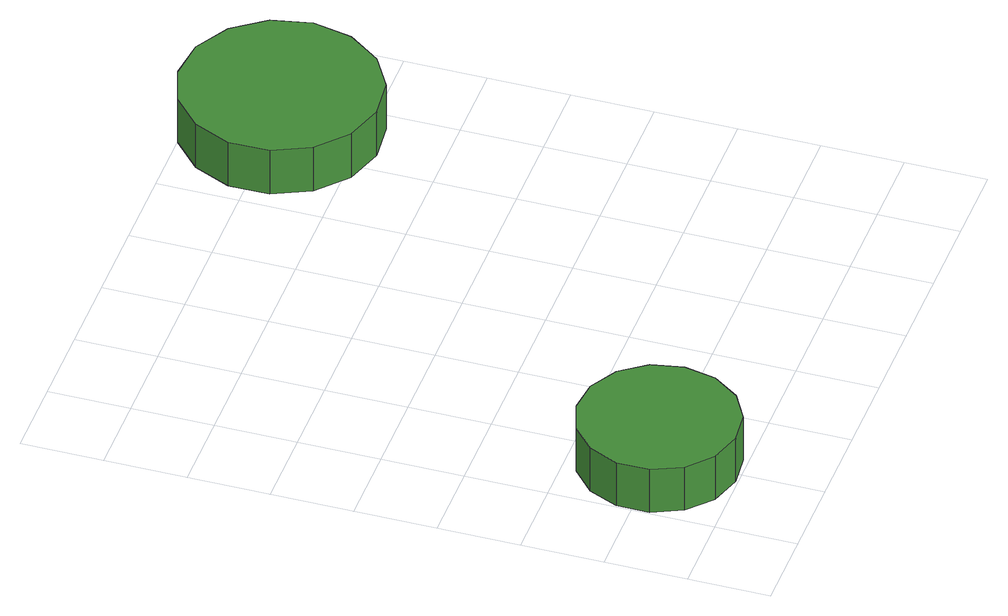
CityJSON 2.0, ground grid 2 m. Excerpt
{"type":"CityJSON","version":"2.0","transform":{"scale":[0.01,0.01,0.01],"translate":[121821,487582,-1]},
"CityObjects":{
"tree1":{"type":"SolitaryVegetationObject","attributes":{"function":"something"},"geometry":[{"type":"MultiSurface","lod":"1","boundaries":[[[0,1,2,3,4,5,6,7,8,9,10,11,12,13,14]],[[15,16,17,18,19,20,21,22,23,24,25,26,27,28,29]],[[0,29,28,1]],[[1,28,27,2]],[[2,27,26,3]],[[3,26,25,4]],[[4,25,24,5]],[[5,24,23,6]],[[6,23,22,7]],[[7,22,21,8]],[[8,21,20,9]],[[9,20,19,10]],[[10,19,18,11]],[[11,18,17,12]],[[12,17,16,13]],[[13,16,15,14]],[[14,15,29,0]]]}]},
"tree2":{"type":"SolitaryVegetationObject","attributes":{"function":"something"},"geometry":[{"type":"MultiSurface","lod":"1","boundaries":[[[30,31,32,33,34,35,36,37,38,39,40,41,42,43,44]],[[45,46,47,48,49,50,51,52,53,54,55,56,57,58,59]],[[30,59,58,31]],[[31,58,57,32]],[[32,57,56,33]],[[33,56,55,34]],[[34,55,54,35]],[[35,54,53,36]],[[36,53,52,37]],[[37,52,51,38]],[[38,51,50,39]],[[39,50,49,40]],[[40,49,48,41]],[[41,48,47,42]],[[42,47,46,43]],[[43,46,45,44]],[[44,45,59,30]]]}]}
},
"vertices":[
[387,198,183],[371,276,183],[324,341,183],[254,381,183],[175,389,183],[98,364,183],[39,311,183],[6,238,183],[6,157,183],[39,84,183],[98,31,183],[175,6,183],[254,14,183],[324,54,183],[371,119,183],[371,119,58],[324,54,58],[254,14,58],[175,6,58],[98,31,58],[39,84,58],[6,157,58],[6,238,58],[39,311,58],[98,364,58],[175,389,58],[254,381,58],[324,341,58],[371,276,58],[387,198,58],
[1226,1361,264],[1205,1458,264],[1146,1539,264],[1060,1589,264],[961,1599,264],[866,1568,264],[792,1501,264],[751,1410,264],[751,1311,264],[792,1220,264],[866,1153,264],[961,1122,264],[1060,1132,264],[1146,1182,264],[1205,1263,264],[1205,1263,137],[1146,1182,137],[1060,1132,137],[961,1122,137],[866,1153,137],[792,1220,137],[751,1311,137],[751,1410,137],[792,1501,137],[866,1568,137],[961,1599,137],[1060,1589,137],[1146,1539,137],[1205,1458,137],[1226,1361,137]
]}
